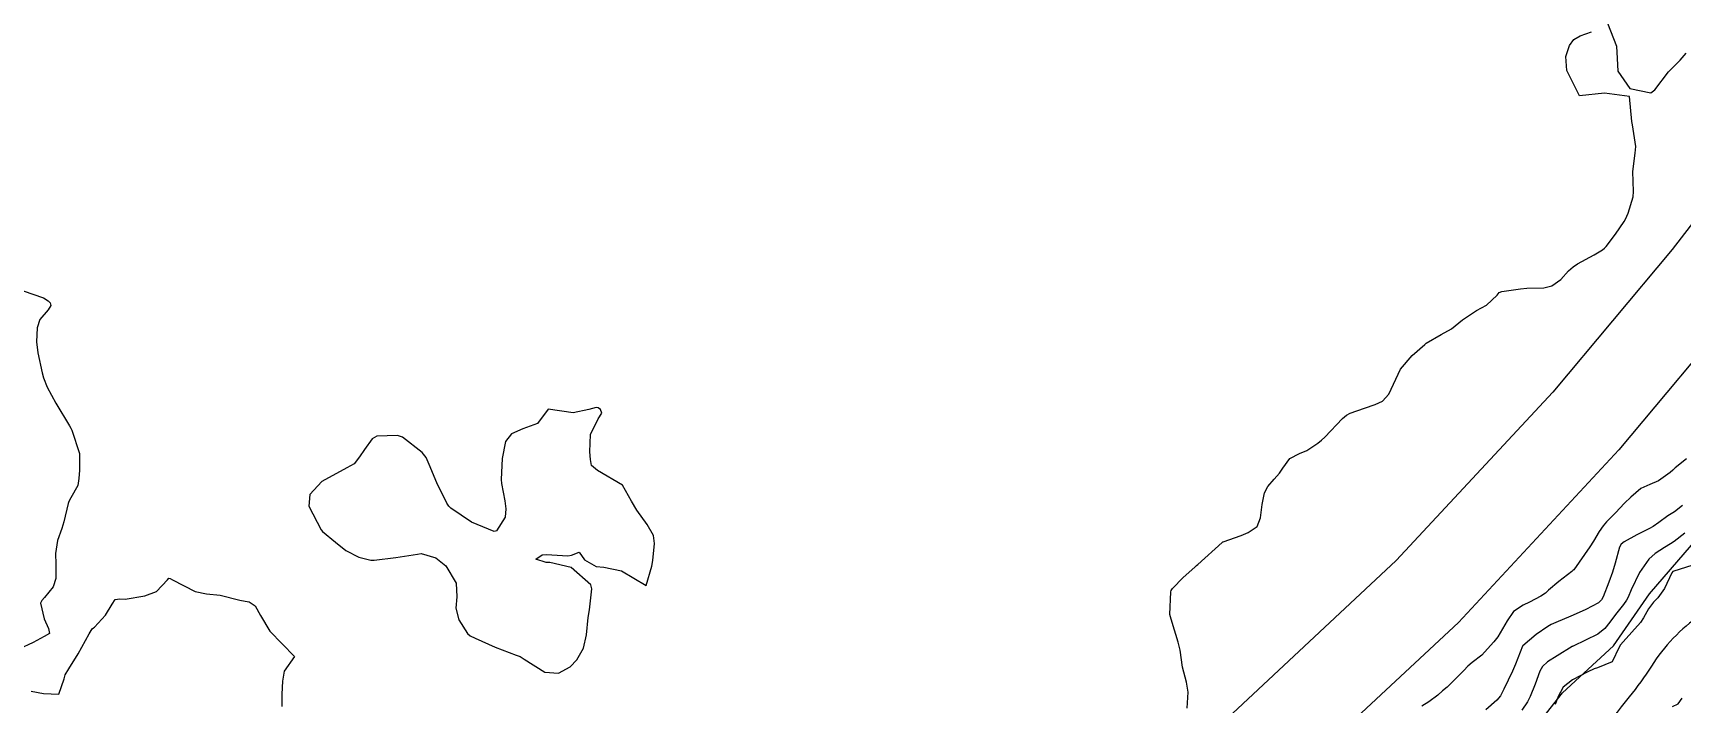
# Model space of a CAD drawing. Header units: metres. Extents: x 307586 to 320046, y 7427249 to 7434250.
# Drawn here: x 315065.7 to 315197.4, y 7432227.5 to 7432281.1 of the extents above; entities that cross this region are included whole.
import ezdxf

# ---------------------------------------------------------------- set-up
doc = ezdxf.new("R2010")
doc.units = ezdxf.units.M
doc.header["$MEASUREMENT"] = 0
for name, color, linetype in [('Curvas de Nivel 1m', 11, 'Continuous'), ('Curvas de Nivel 5m', 15, 'Continuous'), ('Hidrografia', 140, 'Continuous'), ('Vias Primárias', 230, 'Continuous')]:
    doc.layers.add(name, color=color, linetype=linetype)

msp = doc.modelspace()

# ---------------------------------------------------------------- linework, layer by layer
at = {"layer": 'Curvas de Nivel 1m', "flags": 128}
for points, elevation in [([(315191.41, 7432281.91), (315192.14, 7432280.07), (315192.17, 7432279.1), (315192.24, 7432278.07), (315193.18, 7432276.7), (315194.88, 7432276.34), (315195.18, 7432276.59), (315196.27, 7432278.02), (315197.2, 7432278.97), (315197.69, 7432279.52)], 728), ([(315157.87, 7432227.19), (315157.95, 7432228.48), (315157.8, 7432229.28), (315157.49, 7432230.48), (315157.29, 7432231.83), (315157.15, 7432232.48), (315156.66, 7432234.05), (315156.52, 7432234.49), (315156.48, 7432234.68), (315156.55, 7432236.49), (315156.58, 7432236.6), (315156.7, 7432236.75), (315157.55, 7432237.63), (315158.47, 7432238.47), (315158.6, 7432238.58), (315158.72, 7432238.68), (315160.66, 7432240.44), (315160.71, 7432240.47), (315160.73, 7432240.48), (315162.18, 7432240.99), (315162.74, 7432241.22), (315163.45, 7432241.71), (315163.71, 7432242.41), (315163.84, 7432243.47), (315164.04, 7432244.4), (315164.29, 7432244.9), (315164.8, 7432245.49), (315165.23, 7432245.96), (315165.49, 7432246.38), (315166.05, 7432247.15), (315166.82, 7432247.55), (315167.42, 7432247.77), (315168.3, 7432248.36), (315168.59, 7432248.6), (315168.84, 7432248.84), (315170.27, 7432250.33), (315170.57, 7432250.61), (315170.86, 7432250.77), (315172.01, 7432251.17), (315172.87, 7432251.44), (315173.46, 7432251.71), (315173.96, 7432252.28), (315174.9, 7432254.27), (315175.81, 7432255.37), (315176.82, 7432256.25), (315176.88, 7432256.3), (315176.93, 7432256.34), (315178.14, 7432257.04), (315178.95, 7432257.51), (315179.84, 7432258.22), (315180.96, 7432258.97), (315181.76, 7432259.4), (315182.6, 7432260.18), (315182.77, 7432260.39), (315182.98, 7432260.47), (315184.46, 7432260.68), (315184.98, 7432260.75), (315186.34, 7432260.78), (315186.98, 7432260.93), (315187.68, 7432261.44), (315188.3, 7432262.12), (315188.66, 7432262.46), (315189.01, 7432262.68), (315190.34, 7432263.42), (315191.02, 7432263.81), (315191.17, 7432263.93), (315191.3, 7432264.08), (315192.06, 7432265.05), (315192.73, 7432266.06), (315192.85, 7432266.27), (315193.06, 7432266.73), (315193.46, 7432268.05), (315193.48, 7432268.46), (315193.42, 7432270.06), (315193.63, 7432271.54), (315193.66, 7432272.05), (315193.4, 7432273.8), (315193.36, 7432274.06), (315193.17, 7432276.06), (315191.18, 7432276.31), (315189.17, 7432276.11), (315188.17, 7432278.12), (315188.08, 7432279.25), (315188.38, 7432280.12), (315188.73, 7432280.6), (315189.22, 7432280.89), (315190.12, 7432281.21)], 728), ([(315064.96, 7432260.53), (315066.57, 7432259.96), (315066.95, 7432259.74), (315067.12, 7432259.57), (315067.16, 7432259.36), (315066.94, 7432259.01), (315066.28, 7432258.23), (315066.06, 7432257.58), (315066.02, 7432256.47), (315066.13, 7432255.58), (315066.48, 7432253.98), (315066.58, 7432253.57), (315066.87, 7432252.83), (315067.55, 7432251.56), (315068.64, 7432249.75), (315068.75, 7432249.55), (315068.83, 7432249.4), (315069.44, 7432247.54), (315069.45, 7432246.2), (315069.4, 7432245.54), (315069.32, 7432244.99), (315068.76, 7432244.01), (315068.6, 7432243.71), (315068.55, 7432243.55), (315068.21, 7432242.09), (315068.04, 7432241.56), (315067.7, 7432240.58), (315067.54, 7432239.56), (315067.56, 7432238.7), (315067.57, 7432237.56), (315067.34, 7432236.9), (315066.67, 7432236.03), (315066.44, 7432235.79), (315066.35, 7432235.57), (315066.64, 7432234.33), (315066.97, 7432233.57), (315067.05, 7432233.15), (315066.63, 7432232.93), (315065.76, 7432232.44), (315064.62, 7432231.92)], 728), ([(315197.71, 7432247.12), (315196.82, 7432246.4), (315196.63, 7432246.2), (315196.41, 7432246.01), (315195.47, 7432245.36), (315194.8, 7432245.07), (315194.08, 7432244.75), (315193.27, 7432244.05), (315192.78, 7432243.56), (315192.04, 7432242.8), (315191.34, 7432242.07), (315191.07, 7432241.76), (315190.75, 7432241.3), (315190.28, 7432240.54), (315189.99, 7432240.09), (315188.71, 7432238.24), (315188.65, 7432238.18), (315188.56, 7432238.11), (315187.52, 7432237.31), (315186.7, 7432236.61), (315186.45, 7432236.38), (315186.09, 7432236.14), (315185.18, 7432235.65), (315184.68, 7432235.42), (315183.92, 7432234.92), (315183.39, 7432234.17), (315182.65, 7432232.89), (315182.34, 7432232.49), (315182.08, 7432232.19), (315181.39, 7432231.44), (315180.62, 7432230.84), (315180.26, 7432230.56), (315179.94, 7432230.21), (315178.6, 7432228.87), (315178.25, 7432228.58), (315177.86, 7432228.24), (315177.15, 7432227.69), (315176.58, 7432227.36)], 728), ([(315197.4, 7432243.38), (315196.77, 7432242.88), (315196.23, 7432242.55), (315195.5, 7432242.02), (315195.06, 7432241.72), (315194.76, 7432241.55), (315193.76, 7432241.03), (315192.74, 7432240.49), (315192.5, 7432240.3), (315192.37, 7432240.06), (315192.02, 7432238.77), (315191.8, 7432238.07), (315191.51, 7432237.27), (315191.07, 7432236.08), (315190.93, 7432235.84), (315190.69, 7432235.61), (315189.69, 7432235.08), (315188.67, 7432234.63), (315188.31, 7432234.47), (315187.48, 7432234.12), (315186.92, 7432233.87), (315186.66, 7432233.73), (315185.72, 7432233.07), (315184.64, 7432232.18), (315184.63, 7432232.15), (315184.06, 7432230.71), (315183.82, 7432230.16), (315183.14, 7432228.71), (315182.87, 7432228.18), (315182.59, 7432227.83), (315181.7, 7432227.07)], 727), ([(315197.58, 7432241.17), (315196.74, 7432240.51), (315196.44, 7432240.31), (315195.95, 7432240.02), (315195.21, 7432239.55), (315194.72, 7432239.1), (315193.97, 7432238.04), (315193.3, 7432236.65), (315193.05, 7432236.05), (315192.93, 7432235.82), (315192.68, 7432235.48), (315192.06, 7432234.68), (315191.6, 7432234.07), (315191.19, 7432233.55), (315190.65, 7432233.1), (315188.68, 7432232.15), (315188.64, 7432232.14), (315188.63, 7432232.13), (315188.59, 7432232.11), (315187.38, 7432231.38), (315186.62, 7432230.91), (315186.22, 7432230.53), (315186, 7432230.14), (315185.63, 7432229.11), (315185.25, 7432228.14), (315185.02, 7432227.71), (315184.58, 7432227.04)], 726), ([(315065.59, 7432228.56), (315066.58, 7432228.38), (315067.81, 7432228.32), (315068.24, 7432229.55), (315068.3, 7432229.85), (315068.6, 7432230.34), (315069.34, 7432231.54), (315070.23, 7432233.13), (315070.47, 7432233.52), (315070.56, 7432233.6), (315070.64, 7432233.66), (315071.53, 7432234.63), (315072.05, 7432235.51), (315072.29, 7432235.88), (315072.67, 7432235.92), (315073.09, 7432235.91), (315074.67, 7432236.16), (315075.61, 7432236.52), (315076.48, 7432237.45), (315076.57, 7432237.57), (315076.68, 7432237.56), (315076.88, 7432237.45), (315078.67, 7432236.52), (315079.6, 7432236.34), (315080.67, 7432236.23), (315082.24, 7432235.82), (315082.67, 7432235.74), (315082.98, 7432235.69), (315083.47, 7432235.37), (315083.89, 7432234.6), (315084.64, 7432233.35), (315086.61, 7432231.33), (315085.8, 7432230.14), (315085.66, 7432229.34), (315085.61, 7432228.31), (315085.6, 7432227.34)], 728)]:
    msp.add_lwpolyline(points, dxfattribs=dict(at, elevation=elevation))
at = {"layer": 'Curvas de Nivel 1m', "elevation": 727, "flags": 128}
msp.add_lwpolyline([(315111.03, 7432251.04), (315110.86, 7432251.19), (315110.68, 7432251.22), (315110.11, 7432251.05), (315108.85, 7432250.8), (315106.85, 7432251.09), (315106, 7432249.94), (315104.84, 7432249.51), (315103.93, 7432249.12), (315103.45, 7432248.51), (315103.19, 7432247.13), (315103.12, 7432245.47), (315103.14, 7432245.13), (315103.39, 7432243.75), (315103.48, 7432243.13), (315103.43, 7432242.45), (315102.74, 7432241.35), (315102.56, 7432241.31), (315100.75, 7432242.05), (315099.1, 7432243.18), (315098.92, 7432243.34), (315098.77, 7432243.56), (315097.96, 7432245.2), (315097.36, 7432246.65), (315097.12, 7432247.21), (315096.81, 7432247.63), (315095.22, 7432248.83), (315094.83, 7432248.97), (315093.17, 7432248.91), (315092.82, 7432248.7), (315092.2, 7432247.87), (315091.8, 7432247.27), (315091.37, 7432246.7), (315090.79, 7432246.4), (315088.78, 7432245.31), (315087.83, 7432244.26), (315087.76, 7432243.32), (315088.73, 7432241.44), (315088.85, 7432241.31), (315089.88, 7432240.45), (315090.72, 7432239.78), (315091.74, 7432239.27), (315092.71, 7432239.02), (315092.96, 7432239.01), (315094.71, 7432239.23), (315096.42, 7432239.51), (315096.72, 7432239.54), (315097.89, 7432239.2), (315098.7, 7432238.56), (315099.52, 7432237.18), (315099.58, 7432236.09), (315099.5, 7432235.18), (315099.74, 7432234.26), (315100.43, 7432233.16), (315100.64, 7432232.97), (315101.02, 7432232.78), (315102.63, 7432232.07), (315104.3, 7432231.43), (315104.62, 7432231.31), (315104.95, 7432231.11), (315106.6, 7432230.06), (315107.68, 7432230), (315108.61, 7432230.5), (315109.14, 7432231.06), (315109.69, 7432232), (315109.93, 7432233.05), (315110.04, 7432234.43), (315110.15, 7432235.05), (315110.35, 7432236.72), (315110.26, 7432237.05), (315108.7, 7432238.44), (315106.98, 7432238.82), (315106.71, 7432238.82), (315105.88, 7432239.1), (315106.37, 7432239.44), (315106.72, 7432239.48), (315108.42, 7432239.37), (315108.72, 7432239.42), (315109.33, 7432239.67), (315109.76, 7432239.05), (315110.7, 7432238.51), (315111.29, 7432238.45), (315112.7, 7432238.17), (315114.68, 7432236.99), (315115.14, 7432238.55), (315115.22, 7432238.98), (315115.35, 7432240.36), (315115.27, 7432240.98), (315114.75, 7432241.88), (315113.93, 7432243), (315113.5, 7432243.74), (315112.78, 7432245.02), (315110.79, 7432246.18), (315110.33, 7432246.58), (315110.23, 7432247.05), (315110.19, 7432247.68), (315110.25, 7432249.05), (315110.85, 7432250.31), (315111.13, 7432250.76)], close=True, dxfattribs=at)
at = {"layer": 'Curvas de Nivel 5m', "elevation": 725, "flags": 128}
for points in [[(315198.13, 7432238.58), (315196.71, 7432238.15), (315196.62, 7432238.11), (315196.54, 7432238.01), (315195.97, 7432236.75), (315195.43, 7432236.02), (315195.07, 7432235.65), (315194.68, 7432235.14), (315194.29, 7432234.41), (315194.05, 7432234.04), (315192.65, 7432232.5), (315192.44, 7432232.26), (315192.34, 7432232.06), (315191.79, 7432230.9), (315190.62, 7432230.43), (315190.35, 7432230.35), (315189.83, 7432230.09), (315188.61, 7432229.45), (315187.86, 7432228.86), (315187.48, 7432228.12), (315187.23, 7432227.48)], [(315196.59, 7432227.33), (315197.06, 7432227.54), (315197.36, 7432228)]]:
    msp.add_lwpolyline(points, dxfattribs=at)
at = {"layer": 'Hidrografia'}
msp.add_lwpolyline([(315060.19, 7432149.73), (315077.65, 7432155.56), (315092.78, 7432160.48), (315104.91, 7432166.84), (315117.1, 7432172.53), (315133.89, 7432182.69), (315149.99, 7432193.65), (315163.48, 7432204.65), (315169.39, 7432210.2), (315173.08, 7432213.03), (315179.8, 7432219.07), (315183.5, 7432222.94), (315187.81, 7432228.41), (315191.88, 7432232.17), (315194.76, 7432236.34), (315199.8, 7432242.15)], dxfattribs=at)
msp.add_lwpolyline([(315198.81, 7432234.63, 0.097252), (315194.91, 7432230.55, -0.027383), (315193.15, 7432228.1, 0.019889), (315188.24, 7432221.48, -0.111296), (315181.57, 7432215.26, 0.087202), (315177.48, 7432211.79, -0.053022), (315170.56, 7432205.07, 0.013397), (315164.39, 7432199.96, 0.039841), (315157.47, 7432192.86, -0.066863), (315148.84, 7432184.91, 0.007038), (315140.91, 7432179.19, -0.082005), (315129.52, 7432173.33, 0.070614), (315122.28, 7432169.81, -0.069888), (315115.54, 7432166.52, 0.038834), (315109.31, 7432163.94, -0.025748), (315103.2, 7432161.22, 0.031263), (315092.18, 7432156.18, -0.05561), (315081.98, 7432152.1, 0.082968), (315078.33, 7432150.4, -0.111788), (315072.8, 7432148.2, 0.067959), (315063.53, 7432145.43, -0.018408)], format="xyb", dxfattribs=at)
at = {"layer": 'Vias Primárias'}
for points in [[(315207.08, 7432277.47), (315196.56, 7432263.83), (315187.05, 7432252.45), (315174.55, 7432238.98), (315158.62, 7432224.11), (315142.68, 7432210.6), (315136.98, 7432206.06), (315127.95, 7432199.93), (315117.72, 7432193.96), (315104.99, 7432186.97), (315086.06, 7432177.95), (315071.43, 7432172.31), (315061.11, 7432169.05), (315051.34, 7432166.89), (315044.9, 7432165.9), (315040, 7432165.46), (315035.21, 7432165), (315026.72, 7432164.42), (315003.65, 7432162.86), (314932.65, 7432158.37), (314884.25, 7432155.19), (314832.94, 7432151.83), (314813.99, 7432150.62)], [(315207.08, 7432277.47), (315196.56, 7432263.83), (315187.05, 7432252.45), (315174.55, 7432238.98), (315158.62, 7432224.11), (315142.68, 7432210.6), (315136.98, 7432206.06), (315127.95, 7432199.93), (315117.72, 7432193.96), (315104.99, 7432186.97), (315086.06, 7432177.95), (315071.43, 7432172.31), (315061.11, 7432169.05), (315051.34, 7432166.89), (315044.9, 7432165.9), (315040, 7432165.46), (315035.21, 7432165), (315026.72, 7432164.42), (315003.65, 7432162.86), (314932.65, 7432158.37), (314884.25, 7432155.19), (314832.94, 7432151.83), (314813.99, 7432150.62)], [(315202.02, 7432259.45), (315192.31, 7432247.82), (315179.52, 7432234.04), (315163.27, 7432218.88), (315147.13, 7432205.19), (315141.13, 7432200.42), (315131.69, 7432194), (315121.17, 7432187.87), (315108.18, 7432180.74), (315088.83, 7432171.52), (315073.74, 7432165.7), (315062.92, 7432162.28), (315052.63, 7432160.01), (315044.9, 7432158.81), (315040.72, 7432158.5), (315035.78, 7432158.03), (315027.19, 7432157.44), (315004.11, 7432155.88), (314933.1, 7432151.39), (314884.7, 7432148.2), (314833.39, 7432144.84), (314783.56, 7432141.67)], [(315202.02, 7432259.45), (315192.31, 7432247.82), (315179.52, 7432234.04), (315163.27, 7432218.88), (315147.13, 7432205.19), (315141.13, 7432200.42), (315131.69, 7432194), (315121.17, 7432187.87), (315108.18, 7432180.74), (315088.83, 7432171.52), (315073.74, 7432165.7), (315062.92, 7432162.28), (315052.63, 7432160.01), (315044.9, 7432158.81), (315040.72, 7432158.5), (315035.78, 7432158.03), (315027.19, 7432157.44), (315004.11, 7432155.88), (314933.1, 7432151.39), (314884.7, 7432148.2), (314833.39, 7432144.84), (314783.56, 7432141.67)]]:
    msp.add_lwpolyline(points, dxfattribs=at)

doc.saveas('drawing.dxf')
